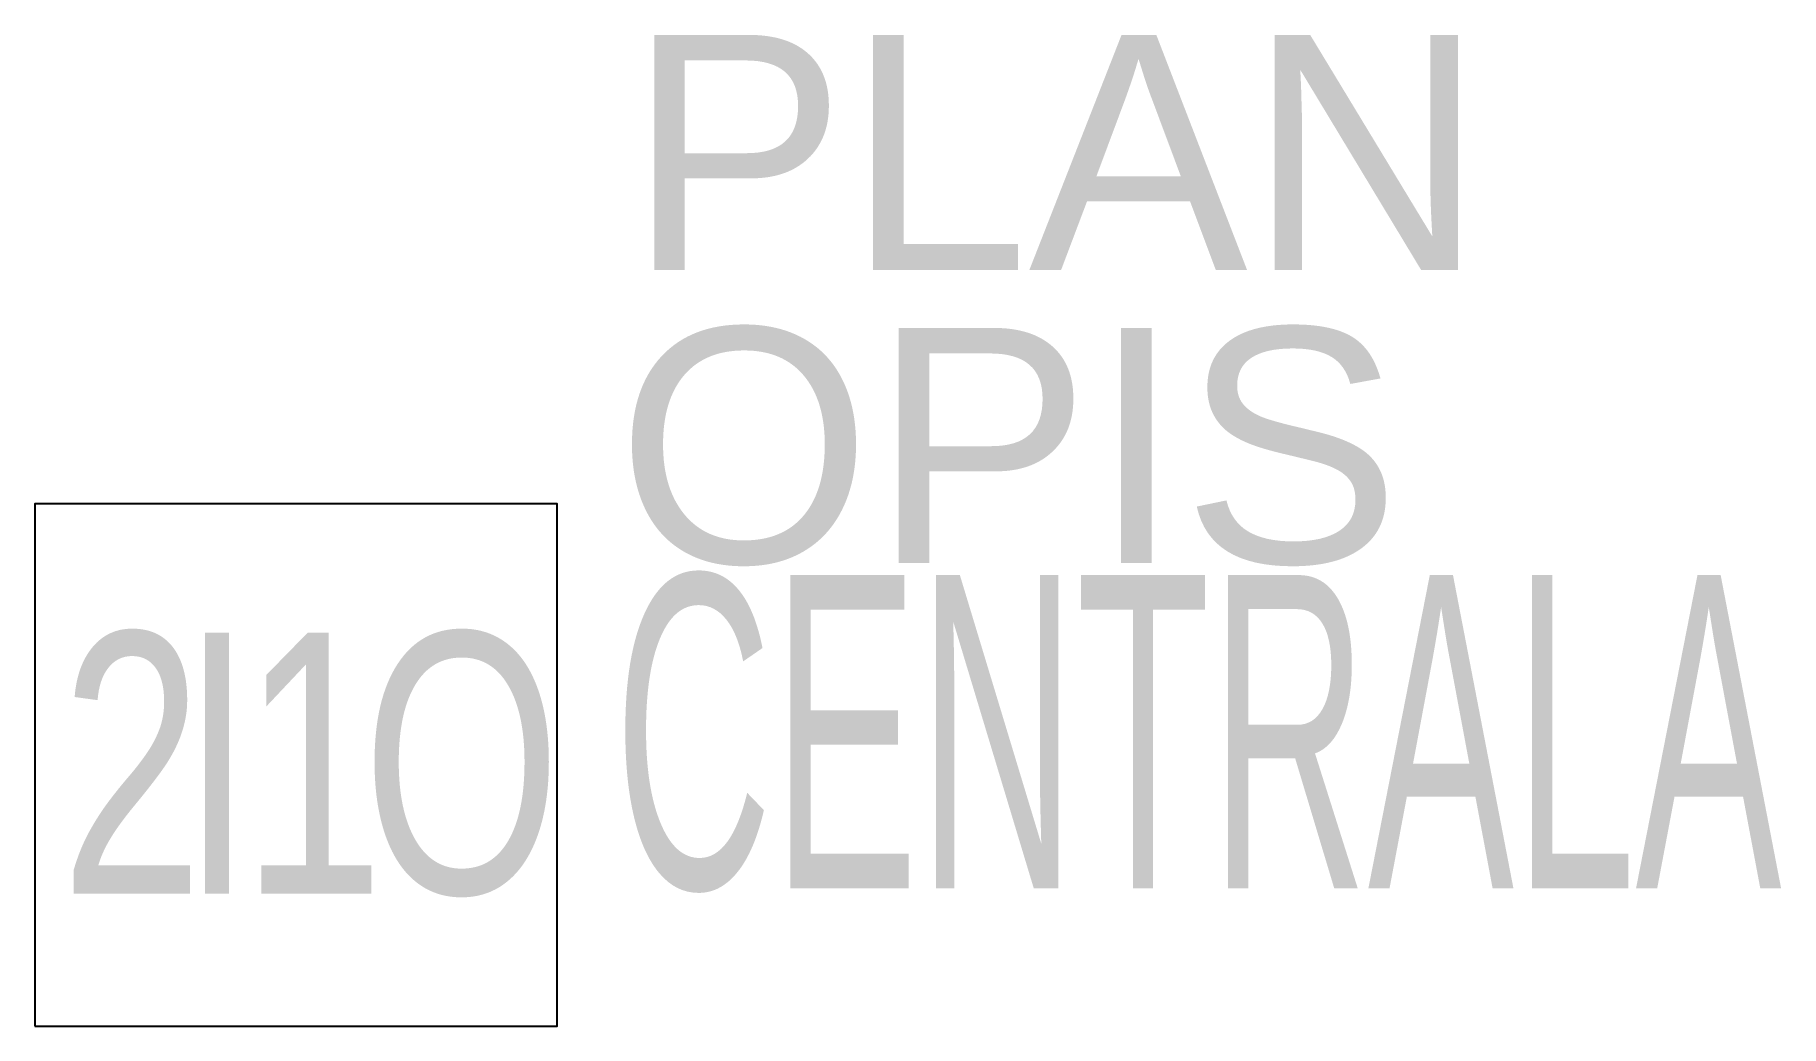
# Model space of a CAD drawing. Header units: millimetres. Extents: x -200 to 1137, y -200 to 559.
import ezdxf

# ---------------------------------------------------------------- set-up
doc = ezdxf.new("R2010")
doc.units = ezdxf.units.MM
doc.styles.add('Opisest3', font='arial.ttf', dxfattribs={"width": 0.5})
doc.styles.get("Standard").update_dxf_attribs({"font": 'arial.ttf'})

msp = doc.modelspace()

# ---------------------------------------------------------------- linework, layer by layer
msp.add_lwpolyline([(-200, -200), (200, -200), (200, 200), (-200, 200)], close=True)

# ---------------------------------------------------------------- texts
at = {"insert": (0, 0), "char_height": 200, "width": 400, "attachment_point": 5}
msp.add_mtext('\\T0.75;\\W0.7;2I1O', dxfattribs=at)
for tag, p, flags in [('PLAN', (253.7, 379.1), 8), ('OPIS', (245.4, 154.7), 9)]:
    msp.add_attdef(tag, p, 'xx', height=180, dxfattribs=dict(flags=flags))
at = {"style": 'Opisest3', "width": 0.5, "flags": 9}
msp.add_attdef('CENTRALA', (243.7, -94.6), 'xx', height=240, dxfattribs=at)

doc.saveas('drawing.dxf')
